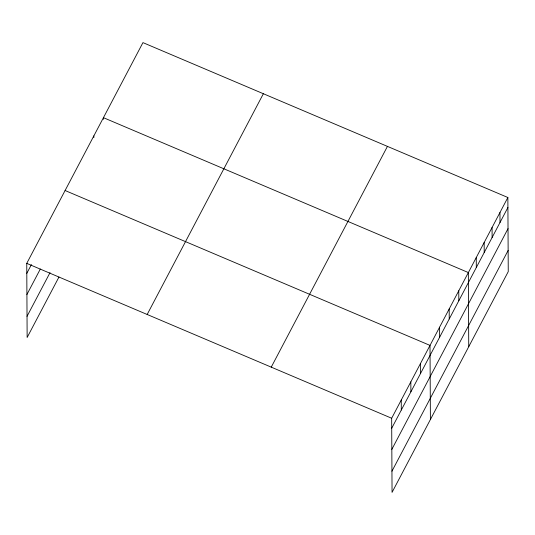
<?xml version="1.0" encoding="UTF-8"?>
<svg xmlns="http://www.w3.org/2000/svg" width="535" height="535" viewBox="0 0 535 535"><rect width="100%" height="100%" fill="white"/><g stroke="black" fill="none" stroke-linecap="round" stroke-linejoin="round"><path stroke-width="0.8" d="M58.964 277.036L27.138 337.498L26.75 263.367L142.945 42.619L507.862 197.502L508.25 271.633L392.055 492.381L391.667 418.25L507.862 197.502M26.803 273.345L31.404 264.604M26.91 294.517L40.332 269.018M27.024 316.332L50.036 272.623M147.172 314.48L263.367 93.725M271.245 367.144L387.44 146.389M391.72 428.234L507.916 207.48M391.827 449.4L508.023 228.652M391.941 471.215L508.136 250.46M65.096 190.52L430.013 345.403L430.401 419.534M26.75 263.367L391.667 418.25M499.957 212.509L500.011 222.493M492.06 227.522L492.113 237.5M484.155 242.536L484.208 252.513M476.257 257.542L476.31 267.527M468.74 346.687L468.352 272.556L103.442 117.673L103.449 119.338M458.769 290.766L458.823 300.75M449.186 308.983L449.233 318.96M439.596 327.193L439.65 337.17M420.423 363.619L420.477 373.597M410.84 381.829L410.893 391.807M401.25 400.04L401.303 410.017M93.852 135.883L93.859 137.548"/></g></svg>
